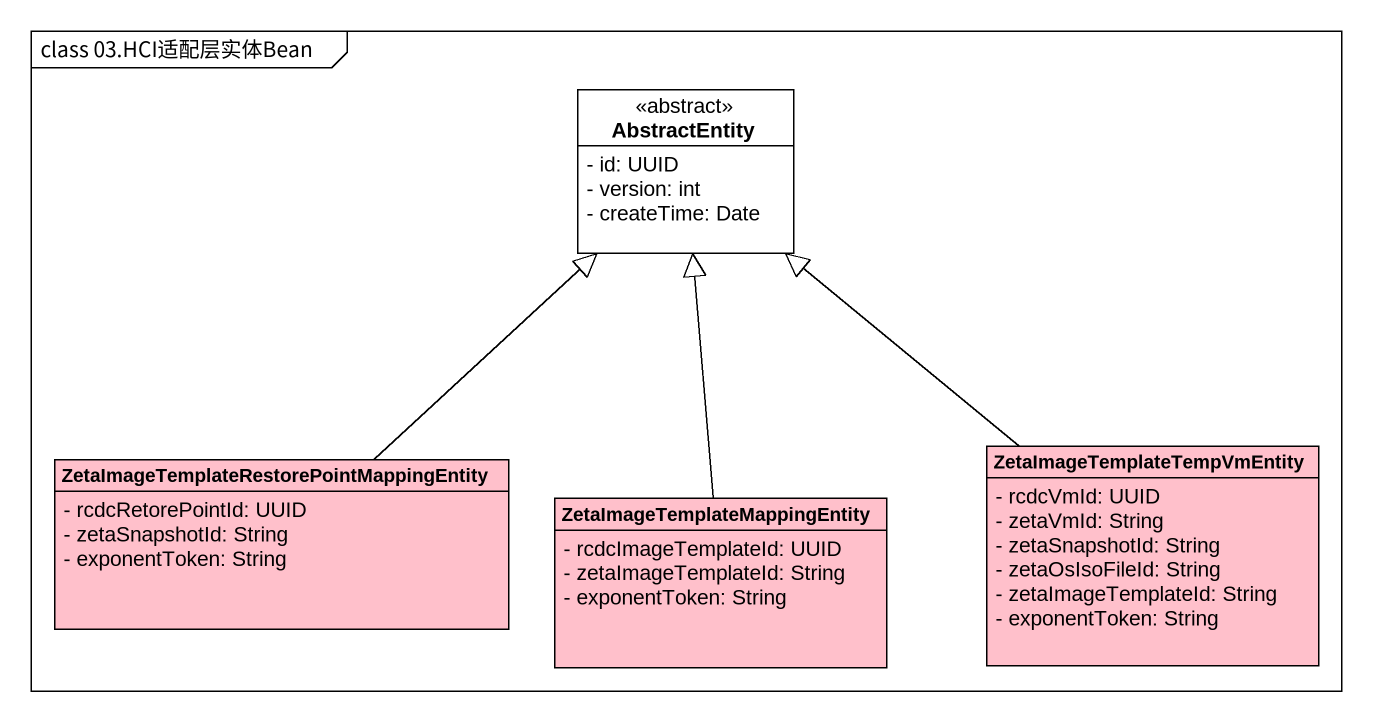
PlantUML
@startuml
mainframe class 03.HCI适配层实体Bean
hide circle
hide empty members
skinparam classAttributeIconSize 0
class AbstractEntity <<abstract>> #FFFFFF {
  - id: UUID
  - version: int
  - createTime: Date
}
class "ZetaImageTemplateRestorePointMappingEntity" as ZetaImageTemplateRestorePoin #FFC0CB {
  - rcdcRetorePointId: UUID
  - zetaSnapshotId: String
  - exponentToken: String
}
class "ZetaImageTemplateTempVmEntity" as ZetaImageTemplateTempVmEntit #FFC0CB {
  - rcdcVmId: UUID
  - zetaVmId: String
  - zetaSnapshotId: String
  - zetaOsIsoFileId: String
  - zetaImageTemplateId: String
  - exponentToken: String
}
class "ZetaImageTemplateMappingEntity" as ZetaImageTemplateMappingEnti #FFC0CB {
  - rcdcImageTemplateId: UUID
  - zetaImageTemplateId: String
  - exponentToken: String
}
ZetaImageTemplateRestorePoin -up-|> AbstractEntity
ZetaImageTemplateTempVmEntit -up-|> AbstractEntity
ZetaImageTemplateMappingEnti -up-|> AbstractEntity
@enduml
